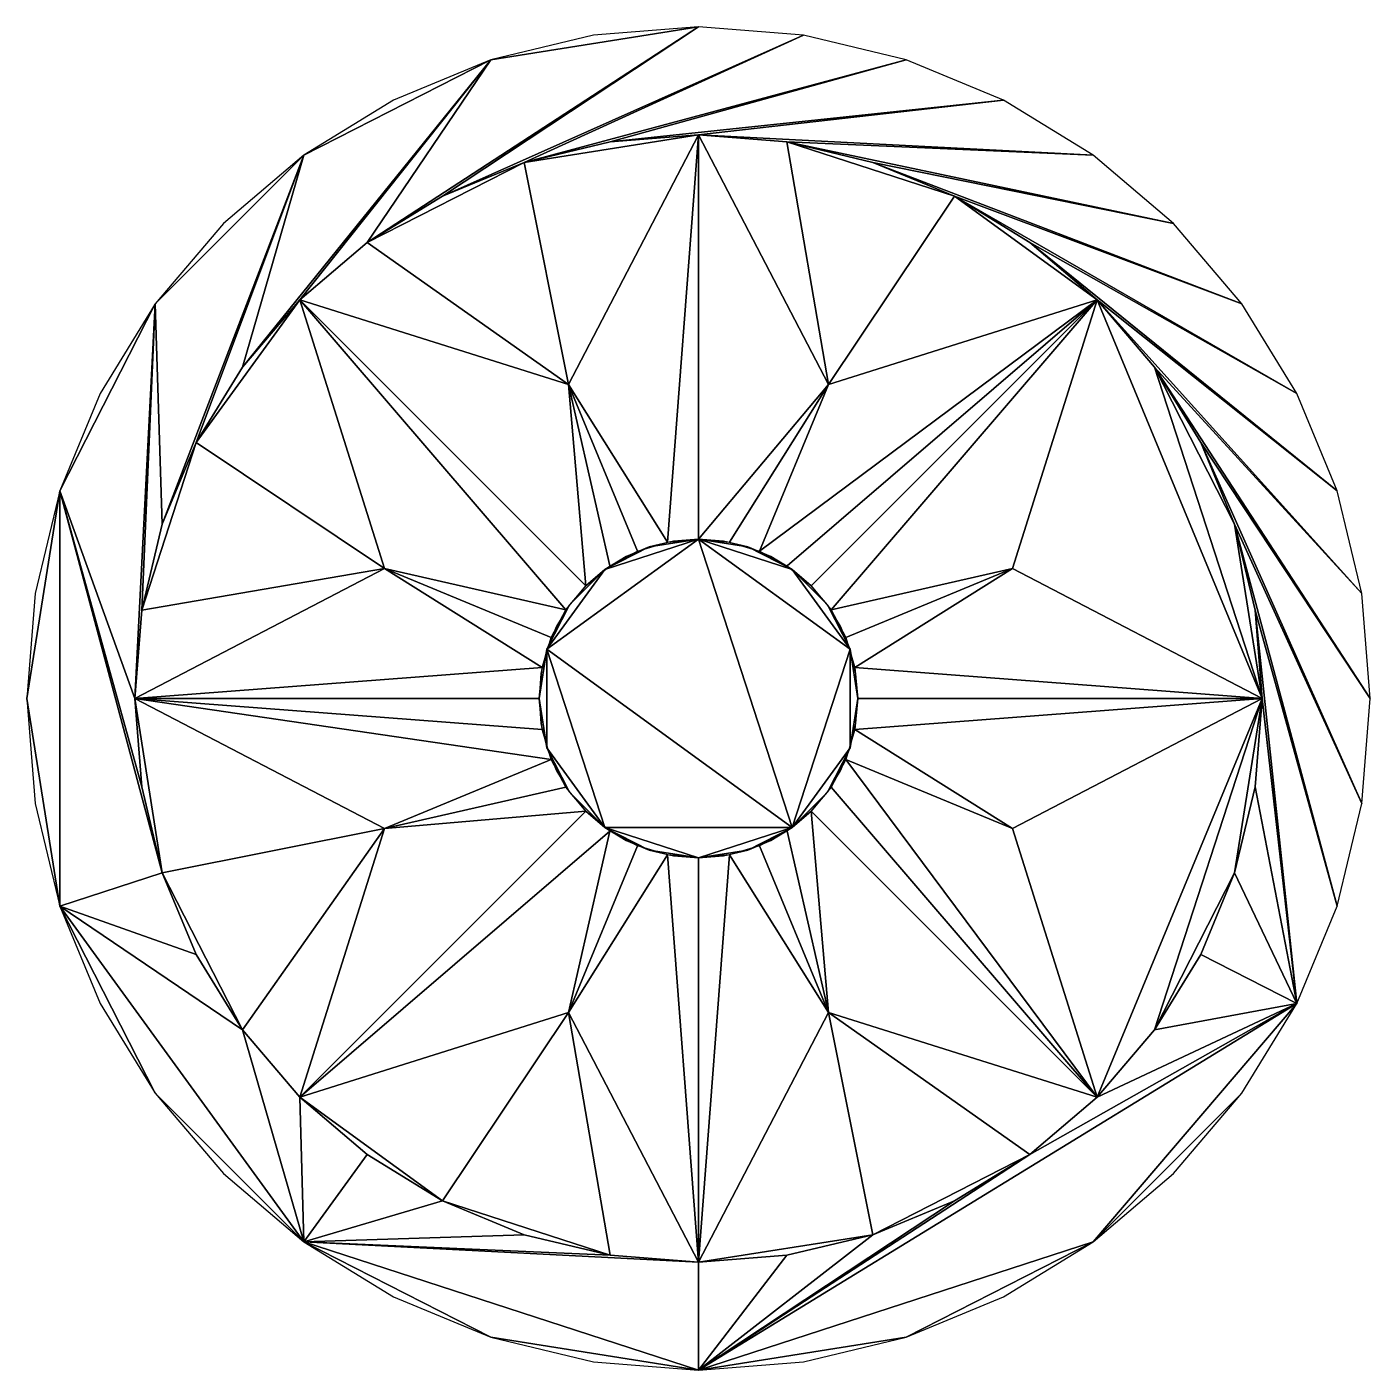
# Model space of a CAD drawing. Extents: x -1427565 to -601028, y -474674 to 219973.
# Drawn here: x -922403 to -919403, y 216973 to 219973 of the extents above; entities that cross this region are included whole.
import ezdxf

# ---------------------------------------------------------------- set-up
doc = ezdxf.new("R2010")
doc.units = 0
doc.header["$LTSCALE"] = 100
doc.header["$MEASUREMENT"] = 0
doc.layers.add('3D_MESH', color=7, linetype='CONTINUOUS')

msp = doc.modelspace()

# ---------------------------------------------------------------- meshes
at = {"layer": '3D_MESH', "color": 7}
mesh = msp.add_polyface(dxfattribs=at)
corners = [(-920513.9, 217276), (-920331.3, 217351.6), (-920902.9, 216973.5), (-920162.9, 217454.9), (-919566.4, 217792.5), (-920706, 217229.9), (-920902.9, 217214.4), (-920012.7, 217583.2), (-919884.3, 217733.4), (-921784.6, 217259.9), (-921099.9, 217229.9), (-921292, 217276), (-921474.5, 217351.6), (-921643, 217454.9), (-921793.2, 217583.2), (-921921.5, 217733.4), (-919781.1, 217901.9), (-919705.5, 218084.4), (-920021.3, 217259.9), (-922329.5, 218009.9), (-922024.8, 217901.9), (-922100.4, 218084.4), (-922329.5, 218937), (-922146.5, 218276.5), (-922162, 218473.5), (-922116.5, 219355.1), (-922146.5, 218670.4), (-922100.4, 218862.5), (-921784.6, 219687), (-922024.8, 219045.1), (-921921.5, 219213.5), (-921366.5, 219900.1), (-921793.2, 219363.8), (-921643, 219492.1), (-920902.9, 219973.5), (-919659.4, 218276.5), (-919689.4, 217591.8), (-920439.4, 217046.9), (-921366.5, 217046.9), (-922116.5, 217591.8), (-922402.9, 218473.5), (-922384.5, 218708.1), (-922239.4, 219154.5), (-921963.6, 219534.1), (-921583.9, 219810), (-921137.6, 219955), (-921474.5, 219595.3), (-920668.3, 219955), (-921292, 219670.9), (-920439.4, 219900.1), (-921099.9, 219717), (-920221.9, 219810), (-920902.9, 219732.5), (-920021.3, 219687), (-920706, 219717), (-919842.3, 219534.1), (-920513.9, 219670.9), (-919689.4, 219355.1), (-920331.3, 219595.3), (-919566.4, 219154.5), (-920162.9, 219492.1), (-919476.3, 218937), (-920012.7, 219363.8), (-919421.4, 218708.1), (-919884.3, 219213.5), (-919402.9, 218473.5), (-919781.1, 219045.1), (-919421.4, 218238.8), (-919705.5, 218862.5), (-919476.3, 218009.9), (-919659.4, 218670.4), (-919643.9, 218473.5), (-919842.3, 217412.8), (-920221.9, 217137), (-920668.3, 216991.9), (-921137.6, 216991.9), (-921583.9, 217137), (-921963.6, 217412.8), (-922239.4, 217792.5), (-922384.5, 218238.8)]
mesh.append_faces([[corners[k] for k in face] for face in [(2, 4, 3, 3), (6, 9, 2, 2), (2, 18, 4, 4), (15, 19, 9, 9), (21, 22, 19, 19), (24, 25, 22, 22), (27, 28, 25, 25), (30, 31, 28, 28), (33, 34, 31, 31), (2, 37, 18, 18), (9, 38, 2, 2), (19, 39, 9, 9), (22, 40, 19, 19)]], dxfattribs={"vtx0": -1, "vtx1": -1, "vtx2": -1, "vtx3": -1, "color": 7})
mesh.append_faces([[corners[k] for k in face] for face in [(2, 1, 0, 0), (2, 3, 1, 1), (4, 7, 3, 3), (4, 8, 7, 7), (4, 16, 8, 8), (4, 17, 16, 16), (4, 35, 17, 17), (18, 36, 4, 4), (46, 47, 34, 34), (48, 49, 47, 47), (50, 51, 49, 49), (52, 53, 51, 51), (54, 55, 53, 53), (56, 57, 55, 55), (58, 59, 57, 57), (60, 61, 59, 59), (62, 63, 61, 61), (64, 65, 63, 63), (66, 67, 65, 65), (68, 69, 67, 67), (70, 4, 69, 69), (4, 71, 35, 35), (4, 70, 71, 71)]], dxfattribs={"vtx0": -1, "vtx2": -1, "vtx3": -1, "color": 7})
mesh.append_faces([[corners[k] for k in face] for face in [(0, 5, 2, 2), (5, 6, 2, 2), (6, 10, 9, 9), (10, 11, 9, 9), (11, 12, 9, 9), (12, 13, 9, 9), (13, 14, 9, 9), (14, 15, 9, 9), (15, 20, 19, 19), (20, 21, 19, 19), (21, 23, 22, 22), (23, 24, 22, 22), (24, 26, 25, 25), (26, 27, 25, 25), (27, 29, 28, 28), (29, 30, 28, 28), (30, 32, 31, 31), (32, 33, 31, 31), (33, 46, 34, 34), (46, 48, 47, 47), (48, 50, 49, 49), (50, 52, 51, 51), (52, 54, 53, 53), (54, 56, 55, 55), (56, 58, 57, 57), (58, 60, 59, 59), (60, 62, 61, 61), (62, 64, 63, 63), (64, 66, 65, 65), (66, 68, 67, 67), (68, 70, 69, 69)]], dxfattribs={"vtx1": -1, "vtx2": -1, "vtx3": -1, "color": 7})
mesh.append_faces([[corners[k] for k in face] for face in [(22, 41, 40, 40), (25, 42, 22, 22), (28, 43, 25, 25), (31, 44, 28, 28), (34, 45, 31, 31), (18, 72, 36, 36), (37, 73, 18, 18), (2, 74, 37, 37), (38, 75, 2, 2), (9, 76, 38, 38), (39, 77, 9, 9), (19, 78, 39, 39), (40, 79, 19, 19)]], dxfattribs={"vtx2": -1, "vtx3": -1, "color": 7})
mesh = msp.add_polyface(dxfattribs=at)
corners = [(-921100.8, 218177.4), (-921039.2, 218144.5), (-921193.3, 217772.5), (-921793.2, 217583.2), (-921154.7, 218221.7), (-920606.8, 218275.6), (-920573.9, 218337.2), (-920012.7, 217583.2), (-920651.1, 218221.7), (-920202, 218183.1), (-920553.7, 218542.9), (-920573.9, 218609.7), (-920202, 218763.8), (-919643.9, 218473.5), (-920546.8, 218473.5), (-921252.2, 218404), (-921231.9, 218337.2), (-922162, 218473.5), (-921259, 218473.5), (-921603.9, 218183.1), (-921199, 218671.3), (-921231.9, 218609.7), (-921603.9, 218763.8), (-921793.2, 219363.8), (-921154.7, 218725.3), (-920705.1, 218769.6), (-920766.7, 218802.5), (-920012.7, 219363.8), (-920651.1, 218725.3), (-920612.6, 219174.4), (-920833.5, 218124.2), (-920766.7, 218144.5), (-920612.6, 217772.5), (-920902.9, 217214.4), (-920902.9, 218117.4), (-920972.4, 218822.7), (-921193.3, 219174.4), (-920902.9, 219732.5), (-920902.9, 218829.6), (-921039.2, 218802.5)]
mesh.append_faces([[corners[k] for k in face] for face in [(0, 3, 2, 2), (7, 6, 5, 5), (10, 13, 12, 12), (17, 16, 15, 15), (20, 23, 22, 22), (27, 26, 25, 25), (30, 33, 32, 32)]], dxfattribs={"vtx0": -1, "vtx2": -1, "vtx3": -1, "color": 7})
mesh.append_faces([[corners[k] for k in face] for face in [(37, 36, 35, 35)]], dxfattribs={"vtx1": -1, "vtx2": -1, "vtx3": -1, "color": 7})
mesh.append_faces([[corners[k] for k in face] for face in [(2, 1, 0, 0), (0, 4, 3, 3), (5, 8, 7, 7), (7, 9, 6, 6), (12, 11, 10, 10), (10, 14, 13, 13), (15, 18, 17, 17), (17, 19, 16, 16), (22, 21, 20, 20), (20, 24, 23, 23), (25, 28, 27, 27), (27, 29, 26, 26), (32, 31, 30, 30), (30, 34, 33, 33), (35, 38, 37, 37), (36, 39, 35, 35)]], dxfattribs={"vtx2": -1, "vtx3": -1, "color": 7})
mesh = msp.add_polyface(dxfattribs=at)
corners = [(-920972.4, 218124.2), (-920902.9, 218117.4), (-920902.9, 217214.4), (-921193.3, 217772.5), (-921039.2, 218144.5), (-920705.1, 218177.4), (-920651.1, 218221.7), (-920612.6, 217772.5), (-920766.7, 218144.5), (-920012.7, 217583.2), (-921252.2, 218542.9), (-921259, 218473.5), (-922162, 218473.5), (-921603.9, 218763.8), (-921231.9, 218609.7), (-921199, 218275.6), (-921154.7, 218221.7), (-921603.9, 218183.1), (-921231.9, 218337.2), (-921793.2, 217583.2), (-920606.8, 218671.3), (-920651.1, 218725.3), (-920012.7, 219363.8), (-920202, 218763.8), (-920573.9, 218609.7), (-921100.8, 218769.6), (-921154.7, 218725.3), (-921193.3, 219174.4), (-921039.2, 218802.5), (-921793.2, 219363.8), (-920553.7, 218404), (-920546.8, 218473.5), (-919643.9, 218473.5), (-920202, 218183.1), (-920573.9, 218337.2), (-920833.5, 218822.7), (-920902.9, 218829.6), (-920612.6, 219174.4), (-920766.7, 218802.5), (-920902.9, 219732.5)]
mesh.append_faces([[corners[k] for k in face] for face in [(0, 3, 2, 2), (7, 6, 5, 5), (10, 13, 12, 12), (17, 16, 15, 15), (20, 23, 22, 22), (27, 26, 25, 25), (30, 33, 32, 32), (37, 36, 35, 35)]], dxfattribs={"vtx0": -1, "vtx2": -1, "vtx3": -1, "color": 7})
mesh.append_faces([[corners[k] for k in face] for face in [(2, 1, 0, 0), (0, 4, 3, 3), (5, 8, 7, 7), (7, 9, 6, 6), (12, 11, 10, 10), (10, 14, 13, 13), (15, 18, 17, 17), (17, 19, 16, 16), (22, 21, 20, 20), (20, 24, 23, 23), (25, 28, 27, 27), (27, 29, 26, 26), (32, 31, 30, 30), (30, 34, 33, 33), (35, 38, 37, 37), (37, 39, 36, 36)]], dxfattribs={"vtx2": -1, "vtx3": -1, "color": 7})
mesh = msp.add_polyface(dxfattribs=at)
corners = [(-920612.6, 219174.4), (-920706, 219717), (-920331.3, 219595.3), (-920012.7, 219363.8), (-920902.9, 219732.5), (-920513.9, 219670.9), (-920162.9, 219492.1), (-919884.3, 219213.5), (-919705.5, 218862.5), (-919643.9, 218473.5), (-919781.1, 219045.1), (-919659.4, 218670.4), (-920202, 218763.8), (-921193.3, 219174.4), (-921643, 219492.1), (-921292, 219670.9), (-921793.2, 219363.8), (-921474.5, 219595.3), (-921099.9, 219717), (-921603.9, 218763.8), (-922146.5, 218670.4), (-922024.8, 219045.1), (-922162, 218473.5), (-922100.4, 218862.5), (-921921.5, 219213.5), (-921603.9, 218183.1), (-921921.5, 217733.4), (-922100.4, 218084.4), (-921793.2, 217583.2), (-922024.8, 217901.9), (-922146.5, 218276.5), (-921193.3, 217772.5), (-921099.9, 217229.9), (-921474.5, 217351.6), (-920902.9, 217214.4), (-921292, 217276), (-921643, 217454.9), (-920612.6, 217772.5), (-920162.9, 217454.9), (-920513.9, 217276), (-920012.7, 217583.2), (-920331.3, 217351.6), (-920706, 217229.9), (-919705.5, 218084.4), (-919884.3, 217733.4), (-920202, 218183.1), (-919659.4, 218276.5), (-919781.1, 217901.9), (-921241.6, 218583.5), (-920902.9, 218829.6), (-920693.6, 218185.4), (-920564.3, 218583.5), (-921112.2, 218185.4), (-921112.2, 218761.6), (-920693.6, 218761.6), (-920564.3, 218363.4), (-920902.9, 218117.4), (-921241.6, 218363.4), (-921191, 218682.8), (-921013, 218812.1), (-920792.9, 218812.1), (-920614.8, 218682.8), (-920546.8, 218473.5), (-920614.8, 218264.2), (-920792.9, 218134.8), (-921013, 218134.8), (-921191, 218264.2), (-921259, 218473.5), (-921254.7, 218529.2), (-921220.2, 218635.1), (-921154.7, 218725.3), (-921064.6, 218790.8), (-920958.6, 218825.2), (-920847.2, 218825.2), (-920741.3, 218790.8), (-920651.1, 218725.3), (-920585.6, 218635.1), (-920551.2, 218529.2), (-920551.2, 218417.8), (-920585.6, 218311.8), (-920651.1, 218221.7), (-920741.3, 218156.2), (-920847.2, 218121.8), (-920958.6, 218121.8), (-921064.6, 218156.2), (-921154.7, 218221.7), (-921220.2, 218311.8), (-921254.7, 218417.8)]
mesh.append_faces([[corners[k] for k in face] for face in [(2, 1, 0, 0), (9, 8, 7, 7), (15, 14, 13, 13), (21, 20, 19, 19), (27, 26, 25, 25), (33, 32, 31, 31), (39, 38, 37, 37), (44, 43, 9, 9), (50, 49, 48, 48), (50, 51, 49, 49), (48, 52, 50, 50), (49, 53, 48, 48), (51, 54, 49, 49), (50, 55, 51, 51), (52, 56, 50, 50), (48, 57, 52, 52), (53, 58, 48, 48), (49, 59, 53, 53), (54, 60, 49, 49), (51, 61, 54, 54), (55, 62, 51, 51), (50, 63, 55, 55), (56, 64, 50, 50), (52, 65, 56, 56), (57, 66, 52, 52), (48, 67, 57, 57)]], dxfattribs={"vtx0": -1, "vtx1": -1, "vtx2": -1, "vtx3": -1, "color": 7})
mesh.append_faces([[corners[k] for k in face] for face in [(9, 40, 44, 44)]], dxfattribs={"vtx0": -1, "vtx2": -1, "vtx3": -1, "color": 7})
mesh.append_faces([[corners[k] for k in face] for face in [(0, 3, 2, 2), (7, 3, 9, 9), (13, 4, 15, 15), (19, 16, 21, 21), (25, 22, 27, 27), (31, 28, 33, 33), (37, 34, 39, 39)]], dxfattribs={"vtx1": -1, "vtx2": -1, "vtx3": -1, "color": 7})
mesh.append_faces([[corners[k] for k in face] for face in [(1, 4, 0, 0), (2, 5, 1, 1), (3, 6, 2, 2), (8, 10, 7, 7), (9, 11, 8, 8), (3, 12, 9, 9), (14, 16, 13, 13), (15, 17, 14, 14), (4, 18, 15, 15), (20, 22, 19, 19), (21, 23, 20, 20), (16, 24, 21, 21), (26, 28, 25, 25), (27, 29, 26, 26), (22, 30, 27, 27), (32, 34, 31, 31), (33, 35, 32, 32), (28, 36, 33, 33), (38, 40, 37, 37), (39, 41, 38, 38), (34, 42, 39, 39), (9, 45, 40, 40), (43, 46, 9, 9), (44, 47, 43, 43), (48, 68, 67, 67), (58, 69, 48, 48), (53, 70, 58, 58), (59, 71, 53, 53), (49, 72, 59, 59), (60, 73, 49, 49), (54, 74, 60, 60), (61, 75, 54, 54), (51, 76, 61, 61), (62, 77, 51, 51), (55, 78, 62, 62), (63, 79, 55, 55), (50, 80, 63, 63), (64, 81, 50, 50), (56, 82, 64, 64), (65, 83, 56, 56), (52, 84, 65, 65), (66, 85, 52, 52), (57, 86, 66, 66), (67, 87, 57, 57)]], dxfattribs={"vtx2": -1, "vtx3": -1, "color": 7})

doc.saveas('drawing.dxf')
